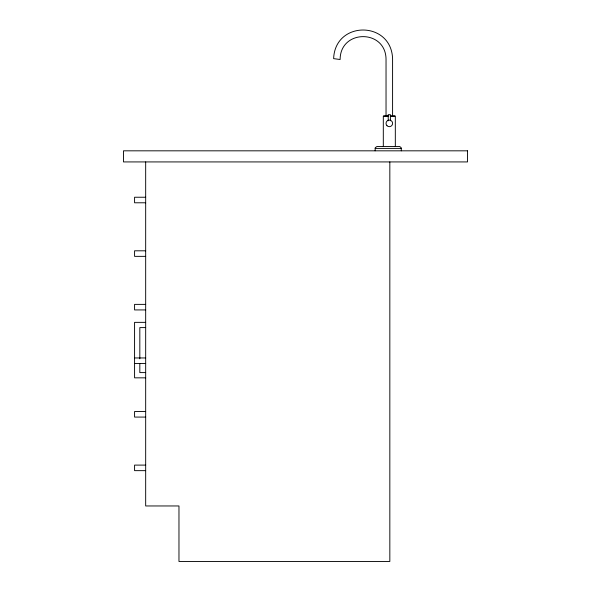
<?xml version="1.0" encoding="UTF-8"?>
<svg xmlns="http://www.w3.org/2000/svg" width="591" height="591" viewBox="0 0 591 591"><rect width="100%" height="100%" fill="white"/><g stroke="black" fill="none" stroke-linecap="round" stroke-linejoin="round"><path stroke-width="0.89" d="M375.115 150.823L375.263 147.654L377.058 146.457L399.634 146.472L401.178 147.654L401.326 150.823M383.662 115.873L388.464 115.873M390.163 115.873L394.958 115.873M387.755 116.228L383.308 116.228L383.308 146.457M390.865 116.228L395.32 116.228L395.32 146.457M375.115 148.4L401.326 148.4M145.674 197.239L134.578 197.239L134.578 202.787L145.674 202.787M145.674 250.806L134.578 250.806L134.578 256.361L145.674 256.361M145.674 304.38L134.578 304.38L134.578 309.928L145.674 309.928M145.674 322.354L134.578 322.354L134.578 377.841L145.674 377.841M145.674 327.599L139.823 327.599L139.823 358.818M134.578 357.954L145.674 357.954M134.578 363.502L145.674 363.502M145.674 372.596L139.823 372.596L139.823 363.413M145.674 411.528L134.578 411.528L134.578 417.076L145.674 417.076M145.674 465.102L134.578 465.102L134.578 470.65L145.674 470.65M392.587 115.873L392.587 58.856C391.449 20.559 335.008 20.345 333.634 58.642L340.128 59.499C340.15 29.166 385.79 28.937 386.034 59.285L386.034 115.873M390.407 120.771L390.407 114.654L388.221 114.654L388.221 120.771M389.831 161.927L389.831 561.45L178.97 561.45L178.97 505.962L145.674 505.962L145.674 161.927M467.518 150.823L123.482 150.823L123.482 161.927L467.518 161.927L467.518 150.823M386.987 125.713A3.287 3.287 0 0 0 392.49 124.243A3.287 3.287 0 0 0 388.464 120.209A3.287 3.287 0 0 0 386.987 125.713"/></g></svg>
